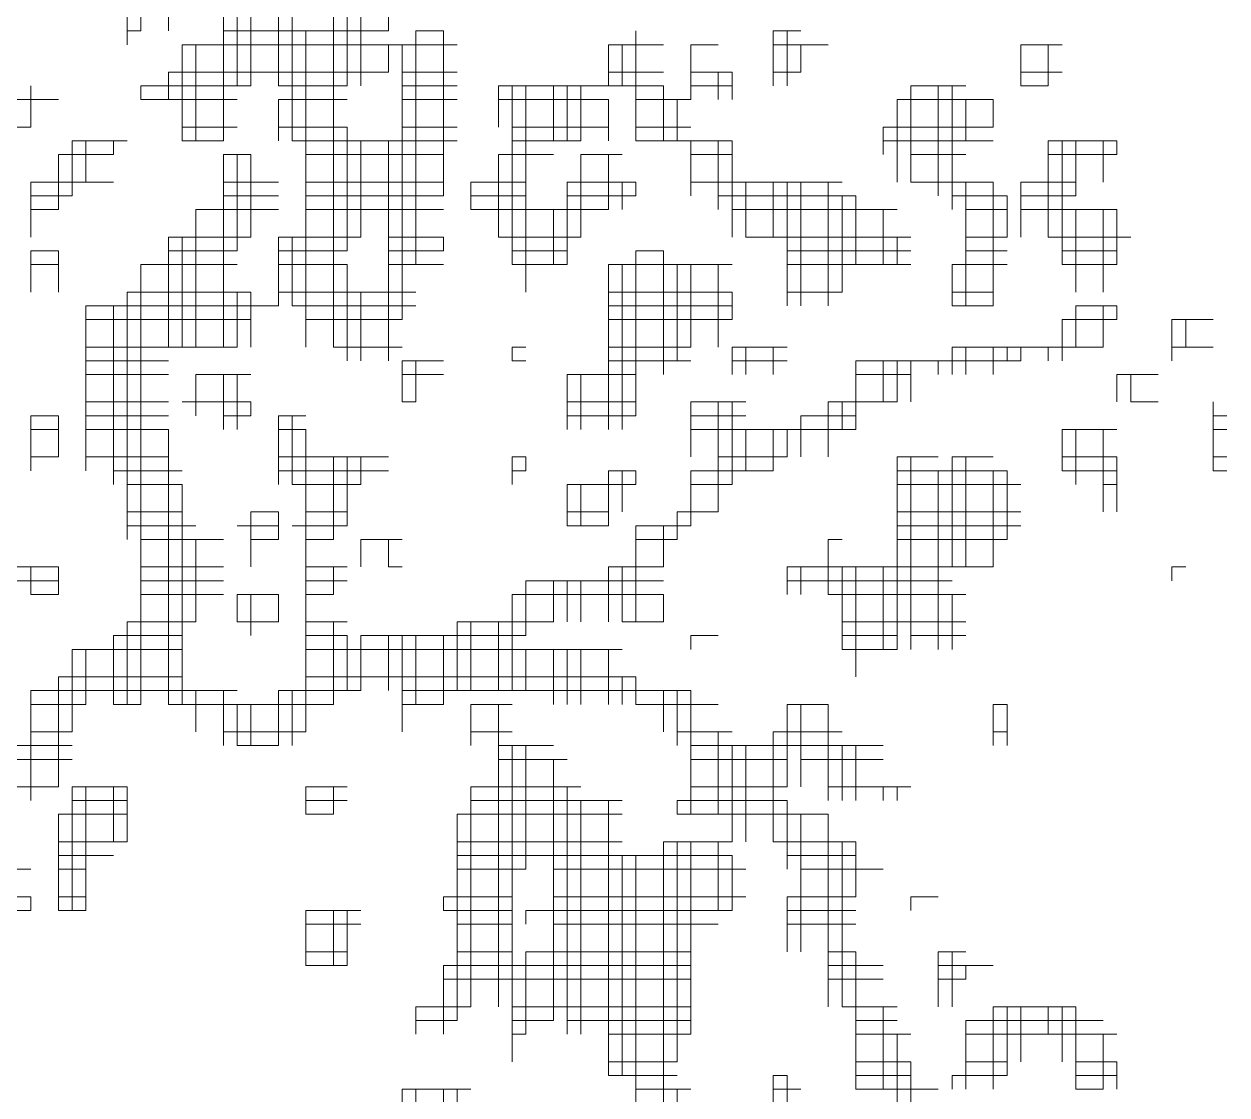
# Model space of a CAD drawing. Header units: millimetres. Extents: x 13268 to 164478, y 289082 to 363688.
# Drawn here: x 87448 to 89273, y 347909 to 349534 of the extents above; entities that cross this region are included whole.
import ezdxf

# ---------------------------------------------------------------- set-up
doc = ezdxf.new("R2010")
doc.units = ezdxf.units.MM

# ---------------------------------------------------------------- blocks, each defined once
blk = doc.blocks.new('A$C010A7659')
at = {"lineweight": 0}
for points in [[(3974.56, 1921.04), (3974.56, 1846.51)], [(3982.84, 1921.04), (3982.84, 1846.51)], [(3999.4, 1921.04), (3999.4, 1879.64)], [(3866.91, 1912.76), (3866.91, 1879.64)], [(3933.16, 1912.76), (3933.16, 1846.51)], [(3974.56, 1912.76), (3974.56, 1846.51)], [(3842.07, 1904.48), (3842.07, 1871.35)], [(3850.35, 1904.48), (3850.35, 1879.64)], [(3933.16, 1904.48), (3933.16, 1846.51)], [(3900.04, 1887.92), (3900.04, 1813.39)], [(3900.04, 1887.92), (3900.04, 1813.39)], [(3908.32, 1887.92), (3908.32, 1846.51)], [(3916.6, 1887.92), (3916.6, 1846.51)], [(3916.6, 1887.92), (3916.6, 1846.51)], [(3941.44, 1887.92), (3941.44, 1813.39)], [(3966.28, 1887.92), (3966.28, 1689.19)], [(3842.07, 1879.64), (3850.35, 1879.64)], [(3900.04, 1879.64), (3999.4, 1879.64)], [(3949.72, 1879.64), (3949.72, 1689.19)], [(3949.72, 1879.64), (3949.72, 1788.55)], [(4015.96, 1879.64), (4015.96, 1738.87)], [(4015.96, 1879.64), (4032.52, 1879.64)], [(4032.52, 1879.64), (4032.52, 1780.27)], [(4148.45, 1879.64), (4148.45, 1838.23)], [(4231.25, 1879.64), (4231.25, 1846.51)], [(4231.25, 1879.64), (4247.81, 1879.64)], [(4239.53, 1879.64), (4239.53, 1846.51)], [(4239.53, 1879.64), (4239.53, 1846.51)], [(3875.2, 1871.35), (3875.2, 1813.39)], [(3875.2, 1871.35), (3999.4, 1871.35)], [(3883.48, 1871.35), (3883.48, 1813.39)], [(3883.48, 1871.35), (3999.4, 1871.35)], [(3999.4, 1871.35), (3999.4, 1854.79)], [(3999.4, 1871.35), (4040.8, 1871.35)], [(4007.68, 1871.35), (4007.68, 1714.03)], [(4007.68, 1871.35), (4007.68, 1838.23)], [(4007.68, 1871.35), (4040.8, 1871.35)], [(4032.52, 1871.35), (4032.52, 1813.39)], [(4131.89, 1871.35), (4131.89, 1846.51)], [(4131.89, 1871.35), (4165.01, 1871.35)], [(4140.17, 1871.35), (4140.17, 1846.51)], [(4140.17, 1871.35), (4165.01, 1871.35)], [(4148.45, 1871.35), (4148.45, 1813.39)], [(4181.57, 1871.35), (4181.57, 1838.23)], [(4181.57, 1871.35), (4198.13, 1871.35)], [(4231.25, 1871.35), (4231.25, 1854.79)], [(4231.25, 1871.35), (4264.37, 1871.35)], [(4231.25, 1871.35), (4247.81, 1871.35)], [(4247.81, 1871.35), (4247.81, 1854.79)], [(4380.3, 1871.35), (4380.3, 1846.51)], [(4380.3, 1871.35), (4405.14, 1871.35)], [(4380.3, 1871.35), (4405.14, 1871.35)], [(4396.86, 1871.35), (4396.86, 1846.51)], [(4396.86, 1871.35), (4396.86, 1846.51)], [(3866.91, 1854.79), (3866.91, 1838.23)], [(3866.91, 1854.79), (3999.4, 1854.79)], [(3875.2, 1854.79), (3875.2, 1821.67)], [(4007.68, 1854.79), (4040.8, 1854.79)], [(4131.89, 1854.79), (4165.01, 1854.79)], [(4181.57, 1854.79), (4181.57, 1838.23)], [(4181.57, 1854.79), (4206.41, 1854.79)], [(4198.13, 1854.79), (4198.13, 1838.23)], [(4206.41, 1854.79), (4206.41, 1838.23)], [(4231.25, 1854.79), (4247.81, 1854.79)], [(4380.3, 1854.79), (4405.14, 1854.79)], [(3784.11, 1846.51), (3784.11, 1821.67)], [(3850.35, 1846.51), (3850.35, 1838.23)], [(3850.35, 1846.51), (3908.32, 1846.51)], [(3850.35, 1846.51), (3916.6, 1846.51)], [(3866.91, 1846.51), (3866.91, 1838.23)], [(3933.16, 1846.51), (3974.56, 1846.51)], [(3941.44, 1846.51), (3974.56, 1846.51)], [(4007.68, 1846.51), (4040.8, 1846.51)], [(4007.68, 1846.51), (4040.8, 1846.51)], [(4065.64, 1846.51), (4065.64, 1821.67)], [(4065.64, 1846.51), (4131.89, 1846.51)], [(4073.92, 1846.51), (4073.92, 1738.87)], [(4073.92, 1846.51), (4073.92, 1738.87)], [(4073.92, 1846.51), (4082.2, 1846.51)], [(4082.2, 1846.51), (4082.2, 1788.55)], [(4082.2, 1846.51), (4082.2, 1738.87)], [(4098.76, 1846.51), (4098.76, 1813.39)], [(4107.04, 1846.51), (4107.04, 1813.39)], [(4107.04, 1846.51), (4107.04, 1813.39)], [(4115.32, 1846.51), (4115.32, 1813.39)], [(4131.89, 1846.51), (4165.01, 1846.51)], [(4148.45, 1846.51), (4165.01, 1846.51)], [(4165.01, 1846.51), (4165.01, 1813.39)], [(4181.57, 1846.51), (4206.41, 1846.51)], [(4181.57, 1846.51), (4206.41, 1846.51)], [(4314.05, 1846.51), (4314.05, 1788.55)], [(4314.05, 1846.51), (4347.17, 1846.51)], [(4314.05, 1846.51), (4347.17, 1846.51)], [(4330.61, 1846.51), (4330.61, 1780.27)], [(4338.89, 1846.51), (4338.89, 1771.99)], [(4338.89, 1846.51), (4338.89, 1780.27)], [(4380.3, 1846.51), (4396.86, 1846.51)], [(3767.55, 1838.23), (3784.11, 1838.23)], [(3767.55, 1838.23), (3800.67, 1838.23)], [(3850.35, 1838.23), (3908.32, 1838.23)], [(3875.2, 1838.23), (3908.32, 1838.23)], [(3933.16, 1838.23), (3933.16, 1813.39)], [(3933.16, 1838.23), (3974.56, 1838.23)], [(3941.44, 1838.23), (3974.56, 1838.23)], [(4007.68, 1838.23), (4040.8, 1838.23)], [(4007.68, 1838.23), (4040.8, 1838.23)], [(4065.64, 1838.23), (4131.89, 1838.23)], [(4065.64, 1838.23), (4131.89, 1838.23)], [(4131.89, 1838.23), (4131.89, 1813.39)], [(4148.45, 1838.23), (4181.57, 1838.23)], [(4148.45, 1838.23), (4181.57, 1838.23)], [(4165.01, 1838.23), (4165.01, 1813.39)], [(4173.29, 1838.23), (4173.29, 1813.39)], [(4305.77, 1838.23), (4305.77, 1805.11)], [(4305.77, 1838.23), (4305.77, 1788.55)], [(4305.77, 1838.23), (4363.73, 1838.23)], [(4305.77, 1838.23), (4363.73, 1838.23)], [(4314.05, 1838.23), (4314.05, 1805.11)], [(4347.17, 1838.23), (4347.17, 1813.39)], [(4363.73, 1838.23), (4363.73, 1821.67)], [(3775.83, 1821.67), (3784.11, 1821.67)], [(3875.2, 1821.67), (3908.32, 1821.67)], [(3933.16, 1821.67), (3974.56, 1821.67)], [(3974.56, 1821.67), (3974.56, 1747.15)], [(4007.68, 1821.67), (4040.8, 1821.67)], [(4073.92, 1821.67), (4131.89, 1821.67)], [(4148.45, 1821.67), (4181.57, 1821.67)], [(4297.49, 1821.67), (4297.49, 1805.11)], [(4297.49, 1821.67), (4363.73, 1821.67)], [(3808.95, 1813.39), (3808.95, 1780.27)], [(3808.95, 1813.39), (3842.07, 1813.39)], [(3817.23, 1813.39), (3817.23, 1788.55)], [(3817.23, 1813.39), (3817.23, 1788.55)], [(3817.23, 1813.39), (3842.07, 1813.39)], [(3833.79, 1813.39), (3833.79, 1805.11)], [(3875.2, 1813.39), (3900.04, 1813.39)], [(3941.44, 1813.39), (3974.56, 1813.39)], [(3949.72, 1813.39), (3999.4, 1813.39)], [(3974.56, 1813.39), (3974.56, 1755.43)], [(3982.84, 1813.39), (3982.84, 1755.43)], [(3999.4, 1813.39), (3999.4, 1689.19)], [(3999.4, 1813.39), (4032.52, 1813.39)], [(4007.68, 1813.39), (4007.68, 1780.27)], [(4007.68, 1813.39), (4040.8, 1813.39)], [(4073.92, 1813.39), (4098.76, 1813.39)], [(4073.92, 1813.39), (4115.32, 1813.39)], [(4148.45, 1813.39), (4198.13, 1813.39)], [(4181.57, 1813.39), (4181.57, 1780.27)], [(4181.57, 1813.39), (4181.57, 1788.55)], [(4181.57, 1813.39), (4206.41, 1813.39)], [(4198.13, 1813.39), (4198.13, 1771.99)], [(4206.41, 1813.39), (4206.41, 1771.99)], [(4297.49, 1813.39), (4347.17, 1813.39)], [(4297.49, 1813.39), (4363.73, 1813.39)], [(4396.86, 1813.39), (4396.86, 1755.43)], [(4396.86, 1813.39), (4396.86, 1755.43)], [(4396.86, 1813.39), (4438.26, 1813.39)], [(4396.86, 1813.39), (4438.26, 1813.39)], [(4405.14, 1813.39), (4405.14, 1738.87)], [(4413.42, 1813.39), (4413.42, 1788.55)], [(4413.42, 1813.39), (4413.42, 1780.27)], [(4429.98, 1813.39), (4429.98, 1788.55)], [(4438.26, 1813.39), (4438.26, 1805.11)], [(3800.67, 1805.11), (3800.67, 1771.99)], [(3800.67, 1805.11), (3833.79, 1805.11)], [(3900.04, 1805.11), (3900.04, 1689.19)], [(3900.04, 1805.11), (3916.6, 1805.11)], [(3908.32, 1805.11), (3908.32, 1747.15)], [(3916.6, 1805.11), (3916.6, 1755.43)], [(3949.72, 1805.11), (4032.52, 1805.11)], [(3999.4, 1805.11), (3999.4, 1755.43)], [(4065.64, 1805.11), (4065.64, 1755.43)], [(4065.64, 1805.11), (4098.76, 1805.11)], [(4115.32, 1805.11), (4115.32, 1755.43)], [(4115.32, 1805.11), (4140.17, 1805.11)], [(4131.89, 1805.11), (4131.89, 1771.99)], [(4131.89, 1805.11), (4131.89, 1771.99)], [(4181.57, 1805.11), (4206.41, 1805.11)], [(4314.05, 1805.11), (4347.17, 1805.11)], [(4396.86, 1805.11), (4438.26, 1805.11)], [(3784.11, 1788.55), (3784.11, 1755.43)], [(3784.11, 1788.55), (3784.11, 1755.43)], [(3784.11, 1788.55), (3817.23, 1788.55)], [(3784.11, 1788.55), (3833.79, 1788.55)], [(3800.67, 1788.55), (3800.67, 1771.99)], [(3900.04, 1788.55), (3933.16, 1788.55)], [(3900.04, 1788.55), (3933.16, 1788.55)], [(3916.6, 1788.55), (3916.6, 1771.99)], [(3949.72, 1788.55), (4032.52, 1788.55)], [(3949.72, 1788.55), (4032.52, 1788.55)], [(4049.08, 1788.55), (4049.08, 1771.99)], [(4049.08, 1788.55), (4049.08, 1771.99)], [(4049.08, 1788.55), (4082.2, 1788.55)], [(4049.08, 1788.55), (4082.2, 1788.55)], [(4107.04, 1788.55), (4107.04, 1755.43)], [(4107.04, 1788.55), (4148.45, 1788.55)], [(4107.04, 1788.55), (4148.45, 1788.55)], [(4140.17, 1788.55), (4140.17, 1771.99)], [(4148.45, 1788.55), (4148.45, 1780.27)], [(4181.57, 1788.55), (4272.65, 1788.55)], [(4181.57, 1788.55), (4231.25, 1788.55)], [(4206.41, 1788.55), (4206.41, 1755.43)], [(4214.69, 1788.55), (4214.69, 1755.43)], [(4231.25, 1788.55), (4231.25, 1755.43)], [(4231.25, 1788.55), (4231.25, 1755.43)], [(4239.53, 1788.55), (4239.53, 1714.03)], [(4239.53, 1788.55), (4239.53, 1755.43)], [(4247.81, 1788.55), (4247.81, 1714.03)], [(4264.37, 1788.55), (4264.37, 1714.03)], [(4264.37, 1788.55), (4264.37, 1714.03)], [(4314.05, 1788.55), (4347.17, 1788.55)], [(4330.61, 1788.55), (4363.73, 1788.55)], [(4347.17, 1788.55), (4347.17, 1714.03)], [(4363.73, 1788.55), (4363.73, 1714.03)], [(4380.3, 1788.55), (4380.3, 1755.43)], [(4380.3, 1788.55), (4413.42, 1788.55)], [(4380.3, 1788.55), (4413.42, 1788.55)], [(3784.11, 1780.27), (3808.95, 1780.27)], [(3900.04, 1780.27), (3900.04, 1689.19)], [(3900.04, 1780.27), (3933.16, 1780.27)], [(3949.72, 1780.27), (4007.68, 1780.27)], [(4007.68, 1780.27), (4032.52, 1780.27)], [(4049.08, 1780.27), (4082.2, 1780.27)], [(4107.04, 1780.27), (4107.04, 1738.87)], [(4107.04, 1780.27), (4148.45, 1780.27)], [(4198.13, 1780.27), (4280.93, 1780.27)], [(4272.65, 1780.27), (4272.65, 1722.31)], [(4280.93, 1780.27), (4280.93, 1738.87)], [(4338.89, 1780.27), (4372.02, 1780.27)], [(4363.73, 1780.27), (4363.73, 1722.31)], [(4372.02, 1780.27), (4372.02, 1755.43)], [(4380.3, 1780.27), (4413.42, 1780.27)], [(3784.11, 1771.99), (3800.67, 1771.99)], [(3784.11, 1771.99), (3800.67, 1771.99)], [(3883.48, 1771.99), (3883.48, 1689.19)], [(3883.48, 1771.99), (3916.6, 1771.99)], [(3900.04, 1771.99), (3933.16, 1771.99)], [(3949.72, 1771.99), (3949.72, 1705.75)], [(3949.72, 1771.99), (4032.52, 1771.99)], [(3949.72, 1771.99), (4032.52, 1771.99)], [(4007.68, 1771.99), (4007.68, 1705.75)], [(4049.08, 1771.99), (4131.89, 1771.99)], [(4065.64, 1771.99), (4131.89, 1771.99)], [(4082.2, 1771.99), (4082.2, 1722.31)], [(4098.76, 1771.99), (4098.76, 1738.87)], [(4206.41, 1771.99), (4305.77, 1771.99)], [(4206.41, 1771.99), (4305.77, 1771.99)], [(4280.93, 1771.99), (4280.93, 1738.87)], [(4297.49, 1771.99), (4297.49, 1738.87)], [(4347.17, 1771.99), (4372.02, 1771.99)], [(4347.17, 1771.99), (4372.02, 1771.99)], [(4380.3, 1771.99), (4438.26, 1771.99)], [(4380.3, 1771.99), (4413.42, 1771.99)], [(4413.42, 1771.99), (4413.42, 1722.31)], [(4413.42, 1771.99), (4413.42, 1722.31)], [(4429.98, 1771.99), (4429.98, 1722.31)], [(4438.26, 1771.99), (4438.26, 1738.87)], [(3866.91, 1755.43), (3866.91, 1689.19)], [(3866.91, 1755.43), (3916.6, 1755.43)], [(3875.2, 1755.43), (3875.2, 1689.19)], [(3875.2, 1755.43), (3875.2, 1689.19)], [(3875.2, 1755.43), (3916.6, 1755.43)], [(3933.16, 1755.43), (3933.16, 1714.03)], [(3933.16, 1755.43), (3974.56, 1755.43)], [(3941.44, 1755.43), (3941.44, 1714.03)], [(3941.44, 1755.43), (3982.84, 1755.43)], [(3999.4, 1755.43), (4032.52, 1755.43)], [(3999.4, 1755.43), (4032.52, 1755.43)], [(4032.52, 1755.43), (4032.52, 1747.15)], [(4065.64, 1755.43), (4115.32, 1755.43)], [(4073.92, 1755.43), (4107.04, 1755.43)], [(4214.69, 1755.43), (4305.77, 1755.43)], [(4239.53, 1755.43), (4314.05, 1755.43)], [(4305.77, 1755.43), (4305.77, 1738.87)], [(4305.77, 1755.43), (4305.77, 1738.87)], [(4347.17, 1755.43), (4372.02, 1755.43)], [(4347.17, 1755.43), (4372.02, 1755.43)], [(4396.86, 1755.43), (4446.54, 1755.43)], [(4405.14, 1755.43), (4438.26, 1755.43)], [(3784.11, 1747.15), (3784.11, 1722.31)], [(3784.11, 1747.15), (3784.11, 1722.31)], [(3784.11, 1747.15), (3800.67, 1747.15)], [(3800.67, 1747.15), (3800.67, 1722.31)], [(3866.91, 1747.15), (3866.91, 1689.19)], [(3866.91, 1747.15), (3908.32, 1747.15)], [(3933.16, 1747.15), (3933.16, 1738.87)], [(3933.16, 1747.15), (3974.56, 1747.15)], [(3999.4, 1747.15), (4032.52, 1747.15)], [(4073.92, 1747.15), (4107.04, 1747.15)], [(4148.45, 1747.15), (4148.45, 1672.63)], [(4148.45, 1747.15), (4165.01, 1747.15)], [(4165.01, 1747.15), (4165.01, 1672.63)], [(4239.53, 1747.15), (4239.53, 1714.03)], [(4239.53, 1747.15), (4314.05, 1747.15)], [(4347.17, 1747.15), (4372.02, 1747.15)], [(4405.14, 1747.15), (4438.26, 1747.15)], [(3784.11, 1738.87), (3800.67, 1738.87)], [(3784.11, 1738.87), (3800.67, 1738.87)], [(3850.35, 1738.87), (3850.35, 1473.9)], [(3850.35, 1738.87), (3908.32, 1738.87)], [(3850.35, 1738.87), (3908.32, 1738.87)], [(3933.16, 1738.87), (3974.56, 1738.87)], [(3933.16, 1738.87), (3974.56, 1738.87)], [(3974.56, 1738.87), (3974.56, 1680.91)], [(3999.4, 1738.87), (3999.4, 1680.91)], [(3999.4, 1738.87), (4015.96, 1738.87)], [(3999.4, 1738.87), (4032.52, 1738.87)], [(4073.92, 1738.87), (4107.04, 1738.87)], [(4082.2, 1738.87), (4098.76, 1738.87)], [(4131.89, 1738.87), (4131.89, 1639.51)], [(4131.89, 1738.87), (4206.41, 1738.87)], [(4140.17, 1738.87), (4140.17, 1639.51)], [(4140.17, 1738.87), (4198.13, 1738.87)], [(4148.45, 1738.87), (4148.45, 1647.79)], [(4165.01, 1738.87), (4165.01, 1680.91)], [(4173.29, 1738.87), (4173.29, 1680.91)], [(4181.57, 1738.87), (4181.57, 1689.19)], [(4181.57, 1738.87), (4181.57, 1689.19)], [(4198.13, 1738.87), (4198.13, 1689.19)], [(4239.53, 1738.87), (4280.93, 1738.87)], [(4239.53, 1738.87), (4314.05, 1738.87)], [(4338.89, 1738.87), (4338.89, 1714.03)], [(4338.89, 1738.87), (4372.02, 1738.87)], [(4347.17, 1738.87), (4372.02, 1738.87)], [(4405.14, 1738.87), (4438.26, 1738.87)], [(4413.42, 1738.87), (4438.26, 1738.87)], [(3842.07, 1722.31), (3842.07, 1573.26)], [(3842.07, 1722.31), (3842.07, 1589.82)], [(3842.07, 1722.31), (3916.6, 1722.31)], [(3908.32, 1722.31), (3908.32, 1689.19)], [(3916.6, 1722.31), (3916.6, 1689.19)], [(3933.16, 1722.31), (4015.96, 1722.31)], [(3974.56, 1722.31), (3974.56, 1680.91)], [(3982.84, 1722.31), (3982.84, 1680.91)], [(4131.89, 1722.31), (4131.89, 1705.75)], [(4131.89, 1722.31), (4206.41, 1722.31)], [(4206.41, 1722.31), (4206.41, 1705.75)], [(4239.53, 1722.31), (4272.65, 1722.31)], [(4338.89, 1722.31), (4363.73, 1722.31)], [(3817.23, 1714.03), (3817.23, 1614.66)], [(3817.23, 1714.03), (3817.23, 1680.91)], [(3817.23, 1714.03), (3916.6, 1714.03)], [(3833.79, 1714.03), (3833.79, 1606.38)], [(3833.79, 1714.03), (3933.16, 1714.03)], [(3941.44, 1714.03), (4015.96, 1714.03)], [(3949.72, 1714.03), (4007.68, 1714.03)], [(4131.89, 1714.03), (4206.41, 1714.03)], [(4131.89, 1714.03), (4206.41, 1714.03)], [(4338.89, 1714.03), (4363.73, 1714.03)], [(4413.42, 1714.03), (4413.42, 1689.19)], [(4413.42, 1714.03), (4438.26, 1714.03)], [(4429.98, 1714.03), (4429.98, 1689.19)], [(4438.26, 1714.03), (4438.26, 1705.75)], [(3817.23, 1705.75), (3916.6, 1705.75)], [(3949.72, 1705.75), (4007.68, 1705.75)], [(4131.89, 1705.75), (4206.41, 1705.75)], [(4405.14, 1705.75), (4405.14, 1680.91)], [(4405.14, 1705.75), (4438.26, 1705.75)], [(4413.42, 1705.75), (4413.42, 1689.19)], [(4471.38, 1705.75), (4471.38, 1680.91)], [(4471.38, 1705.75), (4471.38, 1680.91)], [(4471.38, 1705.75), (4496.22, 1705.75)], [(4479.66, 1705.75), (4479.66, 1689.19)], [(3817.23, 1689.19), (3866.91, 1689.19)], [(3817.23, 1689.19), (3908.32, 1689.19)], [(3966.28, 1689.19), (4007.68, 1689.19)], [(3974.56, 1689.19), (3999.4, 1689.19)], [(4073.92, 1689.19), (4073.92, 1680.91)], [(4073.92, 1689.19), (4073.92, 1680.91)], [(4073.92, 1689.19), (4082.2, 1689.19)], [(4073.92, 1689.19), (4082.2, 1689.19)], [(4131.89, 1689.19), (4181.57, 1689.19)], [(4131.89, 1689.19), (4181.57, 1689.19)], [(4206.41, 1689.19), (4206.41, 1672.63)], [(4206.41, 1689.19), (4239.53, 1689.19)], [(4206.41, 1689.19), (4239.53, 1689.19)], [(4214.69, 1689.19), (4214.69, 1672.63)], [(4231.25, 1689.19), (4231.25, 1680.91)], [(4231.25, 1689.19), (4231.25, 1672.63)], [(4338.89, 1689.19), (4338.89, 1672.63)], [(4338.89, 1689.19), (4338.89, 1672.63)], [(4338.89, 1689.19), (4413.42, 1689.19)], [(4347.17, 1689.19), (4347.17, 1672.63)], [(4363.73, 1689.19), (4363.73, 1680.91)], [(4363.73, 1689.19), (4363.73, 1672.63)], [(4372.02, 1689.19), (4372.02, 1680.91)], [(4372.02, 1689.19), (4372.02, 1680.91)], [(4372.02, 1689.19), (4429.98, 1689.19)], [(4380.3, 1689.19), (4380.3, 1680.91)], [(4396.86, 1689.19), (4396.86, 1680.91)], [(4396.86, 1689.19), (4396.86, 1680.91)], [(4471.38, 1689.19), (4479.66, 1689.19)], [(4471.38, 1689.19), (4496.22, 1689.19)], [(3817.23, 1680.91), (3866.91, 1680.91)], [(3817.23, 1680.91), (3866.91, 1680.91)], [(4007.68, 1680.91), (4007.68, 1656.07)], [(4007.68, 1680.91), (4032.52, 1680.91)], [(4015.96, 1680.91), (4015.96, 1656.07)], [(4073.92, 1680.91), (4082.2, 1680.91)], [(4131.89, 1680.91), (4165.01, 1680.91)], [(4131.89, 1680.91), (4181.57, 1680.91)], [(4206.41, 1680.91), (4231.25, 1680.91)], [(4206.41, 1680.91), (4239.53, 1680.91)], [(4280.93, 1680.91), (4280.93, 1647.79)], [(4280.93, 1680.91), (4363.73, 1680.91)], [(4297.49, 1680.91), (4297.49, 1656.07)], [(4305.77, 1680.91), (4305.77, 1656.07)], [(4305.77, 1680.91), (4305.77, 1656.07)], [(4305.77, 1680.91), (4380.3, 1680.91)], [(4314.05, 1680.91), (4314.05, 1672.63)], [(4314.05, 1680.91), (4314.05, 1656.07)], [(4330.61, 1680.91), (4330.61, 1672.63)], [(3817.23, 1672.63), (3866.91, 1672.63)], [(3883.48, 1672.63), (3883.48, 1647.79)], [(3883.48, 1672.63), (3916.6, 1672.63)], [(3900.04, 1672.63), (3900.04, 1639.51)], [(3900.04, 1672.63), (3900.04, 1639.51)], [(3908.32, 1672.63), (3908.32, 1639.51)], [(4007.68, 1672.63), (4032.52, 1672.63)], [(4107.04, 1672.63), (4107.04, 1639.51)], [(4107.04, 1672.63), (4107.04, 1639.51)], [(4107.04, 1672.63), (4148.45, 1672.63)], [(4115.32, 1672.63), (4115.32, 1639.51)], [(4131.89, 1672.63), (4131.89, 1639.51)], [(4280.93, 1672.63), (4280.93, 1639.51)], [(4280.93, 1672.63), (4314.05, 1672.63)], [(4438.26, 1672.63), (4438.26, 1656.07)], [(4438.26, 1672.63), (4463.1, 1672.63)], [(4446.54, 1672.63), (4446.54, 1656.07)], [(4446.54, 1672.63), (4446.54, 1656.07)], [(3817.23, 1656.07), (3866.91, 1656.07)], [(3817.23, 1656.07), (3866.91, 1656.07)], [(3875.2, 1656.07), (3916.6, 1656.07)], [(3883.48, 1656.07), (3916.6, 1656.07)], [(3916.6, 1656.07), (3916.6, 1647.79)], [(4007.68, 1656.07), (4015.96, 1656.07)], [(4107.04, 1656.07), (4148.45, 1656.07)], [(4107.04, 1656.07), (4148.45, 1656.07)], [(4181.57, 1656.07), (4181.57, 1622.94)], [(4181.57, 1656.07), (4214.69, 1656.07)], [(4198.13, 1656.07), (4198.13, 1589.82)], [(4206.41, 1656.07), (4206.41, 1606.38)], [(4206.41, 1656.07), (4206.41, 1606.38)], [(4264.37, 1656.07), (4264.37, 1639.51)], [(4264.37, 1656.07), (4297.49, 1656.07)], [(4272.65, 1656.07), (4272.65, 1639.51)], [(4272.65, 1656.07), (4305.77, 1656.07)], [(4446.54, 1656.07), (4463.1, 1656.07)], [(4496.22, 1656.07), (4496.22, 1614.66)], [(3784.11, 1647.79), (3784.11, 1614.66)], [(3784.11, 1647.79), (3800.67, 1647.79)], [(3800.67, 1647.79), (3800.67, 1622.94)], [(3817.23, 1647.79), (3866.91, 1647.79)], [(3900.04, 1647.79), (3916.6, 1647.79)], [(3933.16, 1647.79), (3933.16, 1606.38)], [(3933.16, 1647.79), (3933.16, 1622.94)], [(3933.16, 1647.79), (3949.72, 1647.79)], [(3941.44, 1647.79), (3941.44, 1606.38)], [(4107.04, 1647.79), (4148.45, 1647.79)], [(4181.57, 1647.79), (4214.69, 1647.79)], [(4247.81, 1647.79), (4247.81, 1622.94)], [(4247.81, 1647.79), (4280.93, 1647.79)], [(4264.37, 1647.79), (4264.37, 1622.94)], [(4496.22, 1647.79), (4496.22, 1614.66)], [(4496.22, 1647.79), (4504.5, 1647.79)], [(3784.11, 1639.51), (3784.11, 1622.94)], [(3784.11, 1639.51), (3800.67, 1639.51)], [(3784.11, 1639.51), (3800.67, 1639.51)], [(3817.23, 1639.51), (3866.91, 1639.51)], [(3817.23, 1639.51), (3866.91, 1639.51)], [(3866.91, 1639.51), (3866.91, 1473.9)], [(3933.16, 1639.51), (3949.72, 1639.51)], [(3933.16, 1639.51), (3949.72, 1639.51)], [(3949.72, 1639.51), (3949.72, 1581.54)], [(4181.57, 1639.51), (4264.37, 1639.51)], [(4181.57, 1639.51), (4280.93, 1639.51)], [(4214.69, 1639.51), (4214.69, 1614.66)], [(4231.25, 1639.51), (4231.25, 1614.66)], [(4231.25, 1639.51), (4231.25, 1614.66)], [(4239.53, 1639.51), (4239.53, 1622.94)], [(4239.53, 1639.51), (4239.53, 1622.94)], [(4405.14, 1639.51), (4405.14, 1614.66)], [(4405.14, 1639.51), (4438.26, 1639.51)], [(4405.14, 1639.51), (4438.26, 1639.51)], [(4413.42, 1639.51), (4413.42, 1606.38)], [(4413.42, 1639.51), (4413.42, 1614.66)], [(4429.98, 1639.51), (4429.98, 1589.82)], [(4496.22, 1639.51), (4504.5, 1639.51)], [(4496.22, 1639.51), (4504.5, 1639.51)], [(3784.11, 1622.94), (3800.67, 1622.94)], [(3817.23, 1622.94), (3866.91, 1622.94)], [(3933.16, 1622.94), (3999.4, 1622.94)], [(3949.72, 1622.94), (3949.72, 1507.02)], [(3966.28, 1622.94), (3966.28, 1573.26)], [(3974.56, 1622.94), (3974.56, 1606.38)], [(3974.56, 1622.94), (3974.56, 1581.54)], [(3982.84, 1622.94), (3982.84, 1606.38)], [(4073.92, 1622.94), (4073.92, 1606.38)], [(4073.92, 1622.94), (4073.92, 1606.38)], [(4073.92, 1622.94), (4082.2, 1622.94)], [(4082.2, 1622.94), (4082.2, 1614.66)], [(4198.13, 1622.94), (4239.53, 1622.94)], [(4305.77, 1622.94), (4305.77, 1515.3)], [(4305.77, 1622.94), (4305.77, 1589.82)], [(4305.77, 1622.94), (4330.61, 1622.94)], [(4314.05, 1622.94), (4314.05, 1507.02)], [(4314.05, 1622.94), (4314.05, 1515.3)], [(4338.89, 1622.94), (4338.89, 1556.7)], [(4338.89, 1622.94), (4363.73, 1622.94)], [(4347.17, 1622.94), (4347.17, 1556.7)], [(4405.14, 1622.94), (4438.26, 1622.94)], [(4438.26, 1622.94), (4438.26, 1589.82)], [(4496.22, 1622.94), (4504.5, 1622.94)], [(3833.79, 1614.66), (3875.2, 1614.66)], [(3833.79, 1614.66), (3866.91, 1614.66)], [(3866.91, 1614.66), (3866.91, 1473.9)], [(3933.16, 1614.66), (3999.4, 1614.66)], [(3933.16, 1614.66), (3999.4, 1614.66)], [(4073.92, 1614.66), (4082.2, 1614.66)], [(4073.92, 1614.66), (4082.2, 1614.66)], [(4131.89, 1614.66), (4131.89, 1589.82)], [(4131.89, 1614.66), (4131.89, 1581.54)], [(4131.89, 1614.66), (4148.45, 1614.66)], [(4131.89, 1614.66), (4148.45, 1614.66)], [(4140.17, 1614.66), (4140.17, 1589.82)], [(4148.45, 1614.66), (4148.45, 1606.38)], [(4181.57, 1614.66), (4181.57, 1581.54)], [(4181.57, 1614.66), (4214.69, 1614.66)], [(4198.13, 1614.66), (4231.25, 1614.66)], [(4305.77, 1614.66), (4372.02, 1614.66)], [(4305.77, 1614.66), (4363.73, 1614.66)], [(4330.61, 1614.66), (4330.61, 1507.02)], [(4338.89, 1614.66), (4338.89, 1556.7)], [(4363.73, 1614.66), (4363.73, 1556.7)], [(4363.73, 1614.66), (4363.73, 1556.7)], [(4372.02, 1614.66), (4372.02, 1573.26)], [(4405.14, 1614.66), (4438.26, 1614.66)], [(4413.42, 1614.66), (4438.26, 1614.66)], [(4496.22, 1614.66), (4504.5, 1614.66)], [(3842.07, 1606.38), (3875.2, 1606.38)], [(3842.07, 1606.38), (3875.2, 1606.38)], [(3875.2, 1606.38), (3875.2, 1473.9)], [(3941.44, 1606.38), (3982.84, 1606.38)], [(3949.72, 1606.38), (3974.56, 1606.38)], [(4107.04, 1606.38), (4107.04, 1581.54)], [(4107.04, 1606.38), (4148.45, 1606.38)], [(4115.32, 1606.38), (4115.32, 1581.54)], [(4115.32, 1606.38), (4148.45, 1606.38)], [(4181.57, 1606.38), (4181.57, 1581.54)], [(4181.57, 1606.38), (4206.41, 1606.38)], [(4181.57, 1606.38), (4206.41, 1606.38)], [(4305.77, 1606.38), (4380.3, 1606.38)], [(4305.77, 1606.38), (4372.02, 1606.38)], [(4372.02, 1606.38), (4372.02, 1581.54)], [(4429.98, 1606.38), (4438.26, 1606.38)], [(4429.98, 1606.38), (4438.26, 1606.38)], [(3842.07, 1589.82), (3875.2, 1589.82)], [(3916.6, 1589.82), (3916.6, 1556.7)], [(3916.6, 1589.82), (3933.16, 1589.82)], [(3933.16, 1589.82), (3933.16, 1573.26)], [(3949.72, 1589.82), (3974.56, 1589.82)], [(4107.04, 1589.82), (4107.04, 1581.54)], [(4107.04, 1589.82), (4131.89, 1589.82)], [(4173.29, 1589.82), (4173.29, 1573.26)], [(4173.29, 1589.82), (4198.13, 1589.82)], [(4305.77, 1589.82), (4380.3, 1589.82)], [(3842.07, 1581.54), (3883.48, 1581.54)], [(3842.07, 1581.54), (3875.2, 1581.54)], [(3875.2, 1581.54), (3875.2, 1515.3)], [(3908.32, 1581.54), (3933.16, 1581.54)], [(3916.6, 1581.54), (3916.6, 1573.26)], [(3916.6, 1581.54), (3933.16, 1581.54)], [(3941.44, 1581.54), (3974.56, 1581.54)], [(3949.72, 1581.54), (3974.56, 1581.54)], [(4107.04, 1581.54), (4131.89, 1581.54)], [(4148.45, 1581.54), (4148.45, 1523.58)], [(4148.45, 1581.54), (4181.57, 1581.54)], [(4165.01, 1581.54), (4165.01, 1556.7)], [(4165.01, 1581.54), (4165.01, 1556.7)], [(4165.01, 1581.54), (4181.57, 1581.54)], [(4305.77, 1581.54), (4372.02, 1581.54)], [(4305.77, 1581.54), (4380.3, 1581.54)], [(3850.35, 1573.26), (3900.04, 1573.26)], [(3883.48, 1573.26), (3883.48, 1523.58)], [(3916.6, 1573.26), (3933.16, 1573.26)], [(3949.72, 1573.26), (3966.28, 1573.26)], [(3982.84, 1573.26), (3982.84, 1556.7)], [(3982.84, 1573.26), (4007.68, 1573.26)], [(3999.4, 1573.26), (3999.4, 1556.7)], [(3999.4, 1573.26), (3999.4, 1556.7)], [(4148.45, 1573.26), (4173.29, 1573.26)], [(4264.37, 1573.26), (4264.37, 1540.14)], [(4264.37, 1573.26), (4264.37, 1540.14)], [(4264.37, 1573.26), (4272.65, 1573.26)], [(4305.77, 1573.26), (4372.02, 1573.26)], [(3767.55, 1556.7), (3800.67, 1556.7)], [(3767.55, 1556.7), (3800.67, 1556.7)], [(3784.11, 1556.7), (3784.11, 1540.14)], [(3784.11, 1556.7), (3784.11, 1540.14)], [(3800.67, 1556.7), (3800.67, 1540.14)], [(3850.35, 1556.7), (3900.04, 1556.7)], [(3850.35, 1556.7), (3900.04, 1556.7)], [(3949.72, 1556.7), (3949.72, 1515.3)], [(3949.72, 1556.7), (3974.56, 1556.7)], [(3949.72, 1556.7), (3966.28, 1556.7)], [(3966.28, 1556.7), (3966.28, 1540.14)], [(3999.4, 1556.7), (4007.68, 1556.7)], [(4131.89, 1556.7), (4131.89, 1523.58)], [(4131.89, 1556.7), (4165.01, 1556.7)], [(4140.17, 1556.7), (4140.17, 1523.58)], [(4148.45, 1556.7), (4148.45, 1523.58)], [(4148.45, 1556.7), (4165.01, 1556.7)], [(4239.53, 1556.7), (4239.53, 1540.14)], [(4239.53, 1556.7), (4338.89, 1556.7)], [(4239.53, 1556.7), (4280.93, 1556.7)], [(4247.81, 1556.7), (4247.81, 1540.14)], [(4272.65, 1556.7), (4272.65, 1507.02)], [(4280.93, 1556.7), (4280.93, 1490.46)], [(4280.93, 1556.7), (4280.93, 1490.46)], [(4297.49, 1556.7), (4297.49, 1507.02)], [(4297.49, 1556.7), (4363.73, 1556.7)], [(4305.77, 1556.7), (4305.77, 1507.02)], [(4471.38, 1556.7), (4471.38, 1548.42)], [(4471.38, 1556.7), (4471.38, 1548.42)], [(4471.38, 1556.7), (4479.66, 1556.7)], [(3767.55, 1548.42), (3800.67, 1548.42)], [(3850.35, 1548.42), (3900.04, 1548.42)], [(3949.72, 1548.42), (3974.56, 1548.42)], [(4082.2, 1548.42), (4082.2, 1523.58)], [(4082.2, 1548.42), (4082.2, 1515.3)], [(4082.2, 1548.42), (4165.01, 1548.42)], [(4098.76, 1548.42), (4098.76, 1523.58)], [(4107.04, 1548.42), (4107.04, 1523.58)], [(4107.04, 1548.42), (4107.04, 1523.58)], [(4115.32, 1548.42), (4115.32, 1523.58)], [(4131.89, 1548.42), (4131.89, 1523.58)], [(4239.53, 1548.42), (4338.89, 1548.42)], [(3784.11, 1540.14), (3800.67, 1540.14)], [(3850.35, 1540.14), (3900.04, 1540.14)], [(3850.35, 1540.14), (3900.04, 1540.14)], [(3908.32, 1540.14), (3908.32, 1523.58)], [(3908.32, 1540.14), (3933.16, 1540.14)], [(3916.6, 1540.14), (3916.6, 1515.3)], [(3916.6, 1540.14), (3916.6, 1523.58)], [(3916.6, 1540.14), (3933.16, 1540.14)], [(3933.16, 1540.14), (3933.16, 1523.58)], [(3949.72, 1540.14), (3966.28, 1540.14)], [(3949.72, 1540.14), (3966.28, 1540.14)], [(4073.92, 1540.14), (4073.92, 1482.18)], [(4073.92, 1540.14), (4165.01, 1540.14)], [(4073.92, 1540.14), (4165.01, 1540.14)], [(4165.01, 1540.14), (4165.01, 1523.58)], [(4264.37, 1540.14), (4338.89, 1540.14)], [(4272.65, 1540.14), (4347.17, 1540.14)], [(4338.89, 1540.14), (4338.89, 1507.02)], [(4338.89, 1540.14), (4338.89, 1507.02)], [(3842.07, 1523.58), (3842.07, 1473.9)], [(3842.07, 1523.58), (3883.48, 1523.58)], [(3842.07, 1523.58), (3883.48, 1523.58)], [(3908.32, 1523.58), (3933.16, 1523.58)], [(3916.6, 1523.58), (3933.16, 1523.58)], [(3949.72, 1523.58), (3974.56, 1523.58)], [(3949.72, 1523.58), (3974.56, 1523.58)], [(3966.28, 1523.58), (3966.28, 1473.9)], [(4040.8, 1523.58), (4040.8, 1482.18)], [(4040.8, 1523.58), (4082.2, 1523.58)], [(4049.08, 1523.58), (4049.08, 1482.18)], [(4049.08, 1523.58), (4049.08, 1482.18)], [(4065.64, 1523.58), (4065.64, 1482.18)], [(4065.64, 1523.58), (4098.76, 1523.58)], [(4073.92, 1523.58), (4073.92, 1482.18)], [(4140.17, 1523.58), (4165.01, 1523.58)], [(4272.65, 1523.58), (4347.17, 1523.58)], [(4272.65, 1523.58), (4347.17, 1523.58)], [(3833.79, 1515.3), (3833.79, 1473.9)], [(3833.79, 1515.3), (3875.2, 1515.3)], [(3842.07, 1515.3), (3842.07, 1473.9)], [(3949.72, 1515.3), (3974.56, 1515.3)], [(3974.56, 1515.3), (3974.56, 1482.18)], [(3982.84, 1515.3), (3982.84, 1482.18)], [(3982.84, 1515.3), (4082.2, 1515.3)], [(3999.4, 1515.3), (3999.4, 1482.18)], [(3999.4, 1515.3), (3999.4, 1482.18)], [(4007.68, 1515.3), (4007.68, 1457.34)], [(4007.68, 1515.3), (4007.68, 1482.18)], [(4015.96, 1515.3), (4015.96, 1473.9)], [(4032.52, 1515.3), (4032.52, 1473.9)], [(4032.52, 1515.3), (4032.52, 1473.9)], [(4181.57, 1515.3), (4181.57, 1507.02)], [(4181.57, 1515.3), (4181.57, 1507.02)], [(4181.57, 1515.3), (4198.13, 1515.3)], [(4272.65, 1515.3), (4305.77, 1515.3)], [(4314.05, 1515.3), (4347.17, 1515.3)], [(3808.95, 1507.02), (3808.95, 1457.34)], [(3808.95, 1507.02), (3875.2, 1507.02)], [(3817.23, 1507.02), (3817.23, 1473.9)], [(3817.23, 1507.02), (3817.23, 1473.9)], [(3817.23, 1507.02), (3875.2, 1507.02)], [(3949.72, 1507.02), (3949.72, 1473.9)], [(3949.72, 1507.02), (4140.17, 1507.02)], [(3966.28, 1507.02), (4082.2, 1507.02)], [(3974.56, 1507.02), (3974.56, 1482.18)], [(4082.2, 1507.02), (4082.2, 1482.18)], [(4082.2, 1507.02), (4082.2, 1482.18)], [(4098.76, 1507.02), (4098.76, 1473.9)], [(4107.04, 1507.02), (4107.04, 1473.9)], [(4107.04, 1507.02), (4107.04, 1473.9)], [(4115.32, 1507.02), (4115.32, 1473.9)], [(4131.89, 1507.02), (4131.89, 1473.9)], [(4131.89, 1507.02), (4131.89, 1473.9)], [(4272.65, 1507.02), (4305.77, 1507.02)], [(4280.93, 1507.02), (4297.49, 1507.02)], [(3800.67, 1490.46), (3800.67, 1424.22)], [(3800.67, 1490.46), (3875.2, 1490.46)], [(3949.72, 1490.46), (4148.45, 1490.46)], [(4140.17, 1490.46), (4140.17, 1473.9)], [(4148.45, 1490.46), (4148.45, 1473.9)], [(3784.11, 1482.18), (3784.11, 1424.22)], [(3784.11, 1482.18), (3908.32, 1482.18)], [(3784.11, 1482.18), (3900.04, 1482.18)], [(3800.67, 1482.18), (3800.67, 1424.22)], [(3875.2, 1482.18), (3875.2, 1473.9)], [(3883.48, 1482.18), (3883.48, 1457.34)], [(3900.04, 1482.18), (3900.04, 1449.06)], [(3900.04, 1482.18), (3900.04, 1457.34)], [(3933.16, 1482.18), (3933.16, 1449.06)], [(3933.16, 1482.18), (3974.56, 1482.18)], [(3941.44, 1482.18), (3941.44, 1449.06)], [(3941.44, 1482.18), (3982.84, 1482.18)], [(3949.72, 1482.18), (3949.72, 1457.34)], [(4007.68, 1482.18), (4040.8, 1482.18)], [(4007.68, 1482.18), (4049.08, 1482.18)], [(4049.08, 1482.18), (4181.57, 1482.18)], [(4098.76, 1482.18), (4181.57, 1482.18)], [(4148.45, 1482.18), (4148.45, 1473.9)], [(4165.01, 1482.18), (4165.01, 1457.34)], [(4165.01, 1482.18), (4165.01, 1473.9)], [(4173.29, 1482.18), (4173.29, 1449.06)], [(4181.57, 1482.18), (4181.57, 1440.78)], [(3784.11, 1473.9), (3784.11, 1415.94)], [(3784.11, 1473.9), (3817.23, 1473.9)], [(3784.11, 1473.9), (3817.23, 1473.9)], [(3833.79, 1473.9), (3850.35, 1473.9)], [(3866.91, 1473.9), (3966.28, 1473.9)], [(3883.48, 1473.9), (3949.72, 1473.9)], [(3908.32, 1473.9), (3908.32, 1449.06)], [(3916.6, 1473.9), (3916.6, 1449.06)], [(3916.6, 1473.9), (3916.6, 1449.06)], [(3933.16, 1473.9), (3933.16, 1449.06)], [(4007.68, 1473.9), (4015.96, 1473.9)], [(4007.68, 1473.9), (4032.52, 1473.9)], [(4049.08, 1473.9), (4049.08, 1449.06)], [(4049.08, 1473.9), (4049.08, 1449.06)], [(4049.08, 1473.9), (4073.92, 1473.9)], [(4049.08, 1473.9), (4073.92, 1473.9)], [(4065.64, 1473.9), (4065.64, 1449.06)], [(4148.45, 1473.9), (4181.57, 1473.9)], [(4165.01, 1473.9), (4198.13, 1473.9)], [(4181.57, 1473.9), (4181.57, 1407.66)], [(4239.53, 1473.9), (4239.53, 1440.78)], [(4239.53, 1473.9), (4264.37, 1473.9)], [(4247.81, 1473.9), (4247.81, 1424.22)], [(4264.37, 1473.9), (4264.37, 1424.22)], [(4363.73, 1473.9), (4363.73, 1449.06)], [(4363.73, 1473.9), (4363.73, 1449.06)], [(4363.73, 1473.9), (4372.02, 1473.9)], [(4363.73, 1473.9), (4372.02, 1473.9)], [(4372.02, 1473.9), (4372.02, 1449.06)], [(3784.11, 1457.34), (3808.95, 1457.34)], [(3900.04, 1457.34), (3949.72, 1457.34)], [(4049.08, 1457.34), (4073.92, 1457.34)], [(4173.29, 1457.34), (4206.41, 1457.34)], [(4198.13, 1457.34), (4198.13, 1407.66)], [(4231.25, 1457.34), (4231.25, 1391.1)], [(4231.25, 1457.34), (4231.25, 1391.1)], [(4231.25, 1457.34), (4272.65, 1457.34)], [(4239.53, 1457.34), (4239.53, 1424.22)], [(4264.37, 1457.34), (4264.37, 1415.94)], [(4363.73, 1457.34), (4372.02, 1457.34)], [(3750.99, 1449.06), (3808.95, 1449.06)], [(3784.11, 1449.06), (3808.95, 1449.06)], [(3908.32, 1449.06), (3933.16, 1449.06)], [(4065.64, 1449.06), (4065.64, 1291.73)], [(4065.64, 1449.06), (4098.76, 1449.06)], [(4073.92, 1449.06), (4073.92, 1374.53)], [(4073.92, 1449.06), (4073.92, 1308.29)], [(4082.2, 1449.06), (4082.2, 1374.53)], [(4082.2, 1449.06), (4082.2, 1374.53)], [(4181.57, 1449.06), (4297.49, 1449.06)], [(4181.57, 1449.06), (4280.93, 1449.06)], [(4206.41, 1449.06), (4206.41, 1391.1)], [(4206.41, 1449.06), (4206.41, 1407.66)], [(4214.69, 1449.06), (4214.69, 1391.1)], [(4272.65, 1449.06), (4272.65, 1415.94)], [(4280.93, 1449.06), (4280.93, 1415.94)], [(4280.93, 1449.06), (4280.93, 1415.94)], [(3742.71, 1440.78), (3808.95, 1440.78)], [(4065.64, 1440.78), (4107.04, 1440.78)], [(4098.76, 1440.78), (4098.76, 1374.53)], [(4181.57, 1440.78), (4239.53, 1440.78)], [(4247.81, 1440.78), (4297.49, 1440.78)], [(3742.71, 1424.22), (3784.11, 1424.22)], [(3742.71, 1424.22), (3800.67, 1424.22)], [(3808.95, 1424.22), (3808.95, 1349.69)], [(3808.95, 1424.22), (3842.07, 1424.22)], [(3817.23, 1424.22), (3817.23, 1374.53)], [(3817.23, 1424.22), (3817.23, 1349.69)], [(3817.23, 1424.22), (3842.07, 1424.22)], [(3833.79, 1424.22), (3833.79, 1391.1)], [(3842.07, 1424.22), (3842.07, 1391.1)], [(3949.72, 1424.22), (3949.72, 1407.66)], [(3949.72, 1424.22), (3974.56, 1424.22)], [(3949.72, 1424.22), (3974.56, 1424.22)], [(3966.28, 1424.22), (3966.28, 1407.66)], [(4049.08, 1424.22), (4049.08, 1291.73)], [(4049.08, 1424.22), (4115.32, 1424.22)], [(4049.08, 1424.22), (4107.04, 1424.22)], [(4107.04, 1424.22), (4107.04, 1275.17)], [(4107.04, 1424.22), (4107.04, 1283.45)], [(4181.57, 1424.22), (4181.57, 1407.66)], [(4181.57, 1424.22), (4239.53, 1424.22)], [(4181.57, 1424.22), (4239.53, 1424.22)], [(4264.37, 1424.22), (4314.05, 1424.22)], [(4264.37, 1424.22), (4314.05, 1424.22)], [(4297.49, 1424.22), (4297.49, 1415.94)], [(4305.77, 1424.22), (4305.77, 1415.94)], [(4305.77, 1424.22), (4305.77, 1415.94)], [(3808.95, 1415.94), (3842.07, 1415.94)], [(3949.72, 1415.94), (3974.56, 1415.94)], [(4049.08, 1415.94), (4049.08, 1291.73)], [(4049.08, 1415.94), (4140.17, 1415.94)], [(4115.32, 1415.94), (4115.32, 1275.17)], [(4131.89, 1415.94), (4131.89, 1391.1)], [(4131.89, 1415.94), (4131.89, 1275.17)], [(4173.29, 1415.94), (4173.29, 1407.66)], [(4173.29, 1415.94), (4239.53, 1415.94)], [(4239.53, 1415.94), (4239.53, 1391.1)], [(3800.67, 1407.66), (3800.67, 1349.69)], [(3800.67, 1407.66), (3842.07, 1407.66)], [(3808.95, 1407.66), (3842.07, 1407.66)], [(3949.72, 1407.66), (3966.28, 1407.66)], [(4040.8, 1407.66), (4040.8, 1283.45)], [(4040.8, 1407.66), (4140.17, 1407.66)], [(4049.08, 1407.66), (4140.17, 1407.66)], [(4173.29, 1407.66), (4264.37, 1407.66)], [(4206.41, 1407.66), (4264.37, 1407.66)], [(4239.53, 1407.66), (4239.53, 1374.53)], [(4247.81, 1407.66), (4247.81, 1324.85)], [(4264.37, 1407.66), (4264.37, 1324.85)], [(3800.67, 1391.1), (3800.67, 1349.69)], [(3800.67, 1391.1), (3833.79, 1391.1)], [(3800.67, 1391.1), (3842.07, 1391.1)], [(4040.8, 1391.1), (4131.89, 1391.1)], [(4040.8, 1391.1), (4140.17, 1391.1)], [(4165.01, 1391.1), (4165.01, 1217.21)], [(4165.01, 1391.1), (4206.41, 1391.1)], [(4173.29, 1391.1), (4173.29, 1258.61)], [(4181.57, 1391.1), (4181.57, 1324.85)], [(4181.57, 1391.1), (4181.57, 1275.17)], [(4198.13, 1391.1), (4198.13, 1349.69)], [(4231.25, 1391.1), (4272.65, 1391.1)], [(4239.53, 1391.1), (4280.93, 1391.1)], [(4264.37, 1391.1), (4264.37, 1291.73)], [(4272.65, 1391.1), (4272.65, 1291.73)], [(4280.93, 1391.1), (4280.93, 1357.97)], [(3800.67, 1382.82), (3833.79, 1382.82)], [(4040.8, 1382.82), (4206.41, 1382.82)], [(4131.89, 1382.82), (4131.89, 1250.33)], [(4140.17, 1382.82), (4140.17, 1250.33)], [(4148.45, 1382.82), (4148.45, 1225.49)], [(4148.45, 1382.82), (4148.45, 1250.33)], [(4165.01, 1382.82), (4165.01, 1217.21)], [(4206.41, 1382.82), (4206.41, 1349.69)], [(4239.53, 1382.82), (4280.93, 1382.82)], [(3742.71, 1374.53), (3784.11, 1374.53)], [(3800.67, 1374.53), (3817.23, 1374.53)], [(3800.67, 1374.53), (3817.23, 1374.53)], [(4040.8, 1374.53), (4073.92, 1374.53)], [(4040.8, 1374.53), (4082.2, 1374.53)], [(4098.76, 1374.53), (4098.76, 1283.45)], [(4098.76, 1374.53), (4214.69, 1374.53)], [(4107.04, 1374.53), (4214.69, 1374.53)], [(4206.41, 1374.53), (4206.41, 1349.69)], [(4247.81, 1374.53), (4280.93, 1374.53)], [(4247.81, 1374.53), (4297.49, 1374.53)], [(3767.55, 1357.97), (3784.11, 1357.97)], [(3784.11, 1357.97), (3784.11, 1349.69)], [(3800.67, 1357.97), (3817.23, 1357.97)], [(4032.52, 1357.97), (4032.52, 1349.69)], [(4032.52, 1357.97), (4073.92, 1357.97)], [(4098.76, 1357.97), (4214.69, 1357.97)], [(4239.53, 1357.97), (4239.53, 1324.85)], [(4239.53, 1357.97), (4280.93, 1357.97)], [(4314.05, 1357.97), (4314.05, 1349.69)], [(4314.05, 1357.97), (4314.05, 1349.69)], [(4314.05, 1357.97), (4330.61, 1357.97)], [(3767.55, 1349.69), (3784.11, 1349.69)], [(3800.67, 1349.69), (3817.23, 1349.69)], [(3949.72, 1349.69), (3949.72, 1316.57)], [(3949.72, 1349.69), (3982.84, 1349.69)], [(3966.28, 1349.69), (3966.28, 1316.57)], [(3966.28, 1349.69), (3974.56, 1349.69)], [(3974.56, 1349.69), (3974.56, 1324.85)], [(3974.56, 1349.69), (3974.56, 1316.57)], [(4032.52, 1349.69), (4073.92, 1349.69)], [(4040.8, 1349.69), (4073.92, 1349.69)], [(4082.2, 1349.69), (4082.2, 1341.41)], [(4082.2, 1349.69), (4198.13, 1349.69)], [(4098.76, 1349.69), (4206.41, 1349.69)], [(4239.53, 1349.69), (4239.53, 1324.85)], [(4239.53, 1349.69), (4280.93, 1349.69)], [(4239.53, 1349.69), (4280.93, 1349.69)], [(3949.72, 1341.41), (3949.72, 1316.57)], [(3949.72, 1341.41), (3982.84, 1341.41)], [(4040.8, 1341.41), (4073.92, 1341.41)], [(4098.76, 1341.41), (4198.13, 1341.41)], [(4239.53, 1341.41), (4280.93, 1341.41)], [(3949.72, 1324.85), (3974.56, 1324.85)], [(3949.72, 1324.85), (3974.56, 1324.85)], [(4040.8, 1324.85), (4073.92, 1324.85)], [(4040.8, 1324.85), (4073.92, 1324.85)], [(4082.2, 1324.85), (4082.2, 1275.17)], [(4082.2, 1324.85), (4181.57, 1324.85)], [(4098.76, 1324.85), (4181.57, 1324.85)], [(4264.37, 1324.85), (4280.93, 1324.85)], [(4264.37, 1324.85), (4280.93, 1324.85)], [(4280.93, 1324.85), (4280.93, 1275.17)], [(4330.61, 1324.85), (4330.61, 1291.73)], [(4330.61, 1324.85), (4347.17, 1324.85)], [(4338.89, 1324.85), (4338.89, 1291.73)], [(4338.89, 1324.85), (4338.89, 1291.73)], [(3949.72, 1316.57), (3974.56, 1316.57)], [(4032.52, 1316.57), (4032.52, 1275.17)], [(4032.52, 1316.57), (4181.57, 1316.57)], [(4032.52, 1316.57), (4181.57, 1316.57)], [(4073.92, 1316.57), (4073.92, 1258.61)], [(4082.2, 1316.57), (4082.2, 1275.17)], [(4264.37, 1316.57), (4297.49, 1316.57)], [(4264.37, 1316.57), (4280.93, 1316.57)], [(4280.93, 1316.57), (4280.93, 1242.05)], [(4330.61, 1316.57), (4363.73, 1316.57)], [(4330.61, 1316.57), (4363.73, 1316.57)], [(4347.17, 1316.57), (4347.17, 1308.29)], [(4032.52, 1308.29), (4073.92, 1308.29)], [(4073.92, 1308.29), (4181.57, 1308.29)], [(4264.37, 1308.29), (4297.49, 1308.29)], [(4330.61, 1308.29), (4347.17, 1308.29)], [(4015.96, 1291.73), (4015.96, 1275.17)], [(4015.96, 1291.73), (4049.08, 1291.73)], [(4032.52, 1291.73), (4032.52, 1275.17)], [(4032.52, 1291.73), (4049.08, 1291.73)], [(4073.92, 1291.73), (4181.57, 1291.73)], [(4073.92, 1291.73), (4181.57, 1291.73)], [(4272.65, 1291.73), (4297.49, 1291.73)], [(4280.93, 1291.73), (4305.77, 1291.73)], [(4297.49, 1291.73), (4297.49, 1242.05)], [(4363.73, 1291.73), (4363.73, 1250.33)], [(4363.73, 1291.73), (4363.73, 1242.05)], [(4363.73, 1291.73), (4413.42, 1291.73)], [(4372.02, 1291.73), (4372.02, 1258.61)], [(4372.02, 1291.73), (4372.02, 1250.33)], [(4372.02, 1291.73), (4413.42, 1291.73)], [(4380.3, 1291.73), (4380.3, 1258.61)], [(4396.86, 1291.73), (4396.86, 1275.17)], [(4396.86, 1291.73), (4396.86, 1275.17)], [(4405.14, 1291.73), (4405.14, 1258.61)], [(4413.42, 1291.73), (4413.42, 1242.05)], [(4015.96, 1283.45), (4040.8, 1283.45)], [(4073.92, 1283.45), (4098.76, 1283.45)], [(4107.04, 1283.45), (4181.57, 1283.45)], [(4280.93, 1283.45), (4305.77, 1283.45)], [(4347.17, 1283.45), (4347.17, 1242.05)], [(4347.17, 1283.45), (4429.98, 1283.45)], [(4413.42, 1283.45), (4413.42, 1242.05)], [(4073.92, 1275.17), (4073.92, 1258.61)], [(4073.92, 1275.17), (4082.2, 1275.17)], [(4073.92, 1275.17), (4082.2, 1275.17)], [(4131.89, 1275.17), (4181.57, 1275.17)], [(4131.89, 1275.17), (4181.57, 1275.17)], [(4280.93, 1275.17), (4314.05, 1275.17)], [(4280.93, 1275.17), (4305.77, 1275.17)], [(4305.77, 1275.17), (4305.77, 1175.81)], [(4305.77, 1275.17), (4305.77, 1159.25)], [(4347.17, 1275.17), (4396.86, 1275.17)], [(4347.17, 1275.17), (4429.98, 1275.17)], [(4405.14, 1275.17), (4438.26, 1275.17)], [(4429.98, 1275.17), (4429.98, 1242.05)], [(4131.89, 1258.61), (4173.29, 1258.61)], [(4280.93, 1258.61), (4314.05, 1258.61)], [(4314.05, 1258.61), (4314.05, 1184.09)], [(4347.17, 1258.61), (4372.02, 1258.61)], [(4413.42, 1258.61), (4438.26, 1258.61)], [(4438.26, 1258.61), (4438.26, 1242.05)], [(4131.89, 1250.33), (4173.29, 1250.33)], [(4148.45, 1250.33), (4173.29, 1250.33)], [(4231.25, 1250.33), (4231.25, 1150.97)], [(4231.25, 1250.33), (4239.53, 1250.33)], [(4239.53, 1250.33), (4239.53, 1142.69)], [(4280.93, 1250.33), (4280.93, 1242.05)], [(4280.93, 1250.33), (4314.05, 1250.33)], [(4280.93, 1250.33), (4314.05, 1250.33)], [(4338.89, 1250.33), (4338.89, 1242.05)], [(4338.89, 1250.33), (4363.73, 1250.33)], [(4338.89, 1250.33), (4372.02, 1250.33)], [(4413.42, 1250.33), (4438.26, 1250.33)], [(4413.42, 1250.33), (4438.26, 1250.33)], [(4007.68, 1242.05), (4007.68, 1208.93)], [(4007.68, 1242.05), (4049.08, 1242.05)], [(4015.96, 1242.05), (4015.96, 1208.93)], [(4015.96, 1242.05), (4040.8, 1242.05)], [(4032.52, 1242.05), (4032.52, 1208.93)], [(4032.52, 1242.05), (4032.52, 1208.93)], [(4040.8, 1242.05), (4040.8, 1217.21)], [(4148.45, 1242.05), (4181.57, 1242.05)], [(4148.45, 1242.05), (4181.57, 1242.05)], [(4173.29, 1242.05), (4173.29, 1225.49)], [(4231.25, 1242.05), (4247.81, 1242.05)], [(4231.25, 1242.05), (4247.81, 1242.05)], [(4239.53, 1242.05), (4239.53, 1192.37)], [(4280.93, 1242.05), (4314.05, 1242.05)], [(4305.77, 1242.05), (4330.61, 1242.05)], [(4314.05, 1242.05), (4314.05, 1208.93)], [(4413.42, 1242.05), (4429.98, 1242.05)]]:
    blk.add_lwpolyline(points, dxfattribs=at)
blk = doc.blocks.new('A$C450614AE')
at = {"xscale": 1.5, "yscale": 1.5, "zscale": 1.5}
blk.add_blockref('A$C010A7659', (0, 0), dxfattribs=at)

msp = doc.modelspace()

# ---------------------------------------------------------------- block references
at = {"xscale": 1.68, "yscale": 1.68, "zscale": 1.68}
msp.add_blockref('A$C450614AE', (77922.1, 344787.3), dxfattribs=at)

doc.saveas('drawing.dxf')
